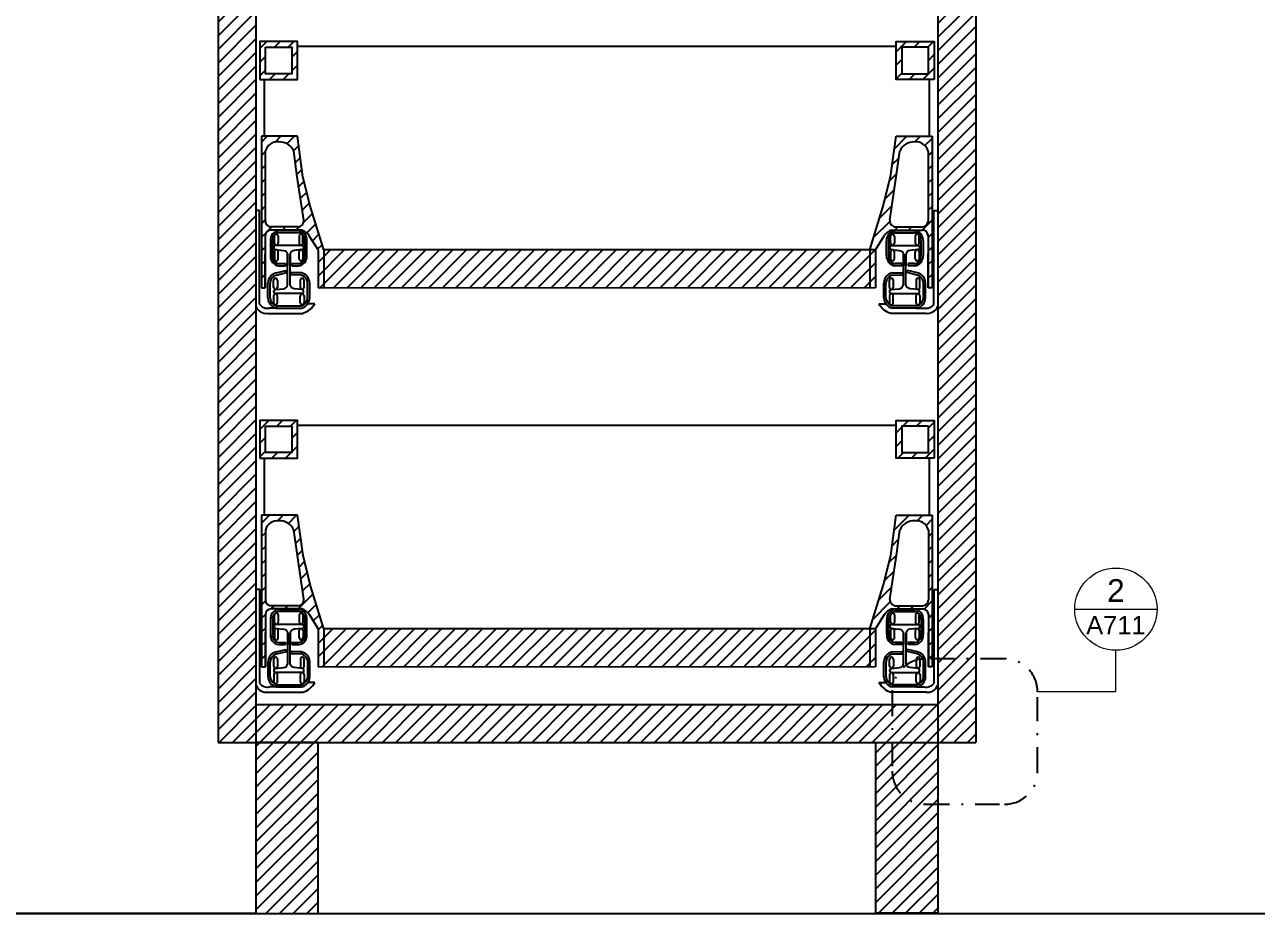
# Model space of a CAD drawing. Header units: millimetres. Extents: x 2635 to 3387, y 827 to 1078.
# Drawn here: x 2807.6 to 2872.7, y 913 to 959.9 of the extents above; entities that cross this region are included whole.
import ezdxf
from ezdxf.enums import TextEntityAlignment as Align

# ---------------------------------------------------------------- set-up
doc = ezdxf.new("R2010")
doc.units = ezdxf.units.MM
doc.linetypes.add('TRATTOPUNTO', pattern=[25.4, 12.7, -6.35, 0, -6.35])
doc.layers.add('A-ANNO-SYMB', color=3, linetype='Continuous', lineweight=15)
for name, color, linetype in [('FINESTRE', 4, 'Continuous'), ('G-ANNO-LOGO', 3, 'Continuous'), ('linee sezionate', 4, 'Continuous'), ('prospetti', 2, 'Continuous'), ('simboli tratteggiati', 1, 'Continuous'), ('viti', 5, 'Continuous')]:
    doc.layers.add(name, color=color, linetype=linetype)
doc.styles.add('ARIAL', font='arial.ttf')
doc.styles.get("Standard").update_dxf_attribs({"font": 'arial.ttf'})

# ---------------------------------------------------------------- blocks, each defined once
blk = doc.blocks.new('DETAGLI')
at = {"layer": 'A-ANNO-SYMB', "linetype": 'Continuous'}
blk.add_line((486.66, 356.17), (504.76, 356.17), dxfattribs=at)
blk.add_circle((495.71, 356.17), 9.05, dxfattribs=at)
for tag, p in [('TAVOLA', (495.71, 362.76)), ('SEZIONE', (495.71, 354.67))]:
    blk.add_attdef(tag, text='', height=5, dxfattribs=at).set_placement(p, align=Align.TOP_CENTER)

msp = doc.modelspace()

# ---------------------------------------------------------------- hatches: boundary and pattern name
at = {"layer": 'G-ANNO-LOGO'}
h = msp.add_hatch(dxfattribs=at)
h.set_pattern_fill('ANSI31', color=256, scale=0.16)
h.paths.add_polyline_path([(2819.844, 1001.989), (2817.846, 1001.989), (2817.846, 921.989), (2819.844, 921.989)])
h = msp.add_hatch(dxfattribs=at)
h.set_pattern_fill('ANSI31', color=256, scale=0.16)
h.paths.add_polyline_path([(2855.846, 918.726), (2855.182, 918.726, -0.414214), (2853.439, 920.469), (2853.439, 921.989), (2852.563, 921.989), (2852.563, 912.972), (2855.846, 912.972)])
h.paths.add_polyline_path([(2823.129, 921.989), (2819.846, 921.989), (2819.846, 912.968), (2823.129, 912.968)])
h.paths.add_polyline_path([(2855.846, 921.989), (2853.439, 921.989), (2853.439, 920.469, 0.414214), (2855.182, 918.726), (2855.846, 918.726)])
h.paths.add_polyline_path([(2855.846, 923.99), (2853.439, 923.99), (2853.439, 921.989), (2855.846, 921.989)])
h.paths.add_polyline_path([(2857.846, 926.398), (2855.846, 926.398), (2855.846, 921.989), (2857.846, 921.989)])
h.paths.add_polyline_path([(2853.439, 923.99), (2819.846, 923.989), (2819.846, 921.989), (2823.129, 921.989), (2853.439, 921.989)])
h.paths.add_polyline_path([(2852.259, 927.989), (2823.432, 927.989), (2823.432, 925.989), (2852.259, 925.999)])
h.paths.add_polyline_path([(2852.252, 947.989), (2823.425, 947.989), (2823.425, 945.989), (2852.252, 945.999)])
h.paths.add_polyline_path([(2848.94, 967.989), (2823.43, 967.989), (2823.43, 965.989), (2848.94, 965.998)])
h.paths.add_polyline_path([(2852.259, 987.989), (2823.432, 987.989), (2823.432, 985.989), (2852.259, 985.999)])
h.paths.add_polyline_path([(2822.045, 998.989), (2820.045, 998.989), (2820.045, 996.989), (2822.045, 996.989)])
h.paths.add_polyline_path([(2821.745, 998.689), (2821.745, 997.289), (2820.345, 997.289), (2820.345, 998.689)], flags=16)
h.paths.add_polyline_path([(2855.645, 998.989), (2853.645, 998.989), (2853.645, 996.989), (2855.645, 996.989), (2855.645, 997.203)])
h.paths.add_polyline_path([(2855.345, 998.689), (2855.345, 997.289), (2853.945, 997.289), (2853.945, 998.689)], flags=16)
h.paths.add_polyline_path([(2853.423, 989.04), (2855.043, 989.04, -0.372092), (2855.345, 988.754), (2855.345, 985.989), (2855.545, 985.989), (2855.545, 993.989), (2853.645, 993.989), (2853.355, 991.856), (2852.954, 990.25), (2852.259, 987.989), (2852.559, 987.989), (2853.019, 988.733, -0.187371)])
h.paths.add_polyline_path([(2853.313, 989.557), (2853.655, 991.856), (2853.837, 993.198, -0.314602), (2854.624, 993.689, -0.378404), (2855.345, 993.198), (2855.345, 989.493, -0.372092), (2855.043, 989.207), (2853.616, 989.207, -0.430278)], flags=16)
h.paths.add_polyline_path([(2852.559, 987.989), (2852.259, 987.989), (2852.259, 985.999), (2852.559, 986)], flags=17)
h.paths.add_polyline_path([(2822.737, 990.25), (2822.336, 991.856), (2822.046, 993.989), (2820.146, 993.989), (2820.146, 985.989), (2820.346, 985.989), (2820.346, 988.754, -0.372092), (2820.649, 989.04), (2822.268, 989.04, -0.18636), (2822.671, 988.736), (2823.132, 987.989), (2823.132, 985.989), (2823.432, 985.989), (2823.432, 987.989)])
h.paths.add_polyline_path([(2822.076, 989.207), (2820.649, 989.207, -0.372092), (2820.346, 989.493), (2820.346, 993.198, -0.378404), (2821.067, 993.689, -0.314602), (2821.854, 993.198), (2822.036, 991.856), (2822.378, 989.557, -0.430278)], flags=16)
h.paths.add_polyline_path([(2855.645, 978.989), (2853.645, 978.989), (2853.645, 976.989), (2855.645, 976.989)])
h.paths.add_polyline_path([(2855.345, 978.689), (2855.345, 977.289), (2853.945, 977.289), (2853.945, 978.689)], flags=16)
h.paths.add_polyline_path([(2822.045, 978.989), (2820.045, 978.989), (2820.045, 976.989), (2822.045, 976.989)])
h.paths.add_polyline_path([(2820.345, 978.689), (2821.745, 978.689), (2821.745, 977.289), (2820.345, 977.289)], flags=16)
h.paths.add_polyline_path([(2822.736, 970.25), (2822.334, 971.856), (2822.045, 973.989), (2820.145, 973.989), (2820.145, 965.989), (2820.345, 965.989), (2820.345, 968.754, -0.372092), (2820.647, 969.04), (2822.266, 969.04, -0.18636), (2822.669, 968.736), (2823.13, 967.989), (2823.13, 965.989), (2823.43, 965.989), (2823.43, 967.989)])
h.paths.add_polyline_path([(2822.074, 969.207), (2820.647, 969.207, -0.372092), (2820.345, 969.493), (2820.345, 973.198, -0.378404), (2821.065, 973.689, -0.314602), (2821.852, 973.198), (2822.034, 971.856), (2822.376, 969.557, -0.430278)], flags=16)
h.paths.add_polyline_path([(2852.257, 967.989), (2848.94, 967.989), (2848.94, 965.998), (2852.257, 965.999)])
h.paths.add_polyline_path([(2852.557, 967.989), (2852.257, 967.989), (2852.257, 965.999), (2852.557, 966)])
h.paths.add_polyline_path([(2855.538, 953.989), (2853.638, 953.989), (2853.348, 951.856), (2852.947, 950.25), (2852.252, 947.989), (2852.552, 947.989), (2853.012, 948.733, -0.187371), (2853.416, 949.04), (2855.007, 949.04, -0.398329), (2855.338, 948.754), (2855.338, 945.989), (2855.538, 945.989)])
h.paths.add_polyline_path([(2853.306, 949.557), (2853.648, 951.856), (2853.83, 953.198, -0.314602), (2854.617, 953.689, -0.378404), (2855.338, 953.198), (2855.338, 949.493, -0.372092), (2855.036, 949.207), (2853.609, 949.207, -0.430278)], flags=16)
h.paths.add_polyline_path([(2852.552, 947.989), (2852.252, 947.989), (2852.252, 947.989), (2852.252, 945.999), (2852.552, 946)])
h.paths.add_polyline_path([(2822.731, 950.25), (2822.329, 951.856), (2822.04, 953.989), (2820.14, 953.989), (2820.14, 945.989), (2820.34, 945.989), (2820.34, 948.754, -0.372092), (2820.642, 949.04), (2822.261, 949.04, -0.18636), (2822.664, 948.736), (2823.125, 947.989), (2823.125, 945.989), (2823.425, 945.989), (2823.425, 947.989)])
h.paths.add_polyline_path([(2822.371, 949.557, -0.430278), (2822.069, 949.207), (2820.642, 949.207, -0.372092), (2820.34, 949.493), (2820.34, 953.198, -0.378404), (2821.06, 953.689, -0.314602), (2821.847, 953.198), (2822.029, 951.856)], flags=16)
h.paths.add_polyline_path([(2822.046, 958.989), (2820.046, 958.989), (2820.046, 956.989), (2822.046, 956.989)])
h.paths.add_polyline_path([(2820.346, 958.689), (2821.746, 958.689), (2821.746, 957.289), (2820.346, 957.289)], flags=16)
h.paths.add_polyline_path([(2855.646, 958.989), (2853.646, 958.989), (2853.646, 956.989), (2855.646, 956.989)])
h.paths.add_polyline_path([(2855.346, 957.289), (2853.946, 957.289), (2853.946, 958.689), (2855.346, 958.689)], flags=16)
h.paths.add_polyline_path([(2855.646, 938.989), (2853.646, 938.989), (2853.646, 936.989), (2855.646, 936.989)])
h.paths.add_polyline_path([(2853.946, 938.689), (2855.346, 938.689), (2855.346, 937.289), (2853.946, 937.289)], flags=16)
h.paths.add_polyline_path([(2822.046, 938.989), (2820.046, 938.989), (2820.046, 936.989), (2822.046, 936.989)])
h.paths.add_polyline_path([(2820.346, 938.689), (2821.746, 938.689), (2821.746, 937.289), (2820.346, 937.289)], flags=16)
h.paths.add_polyline_path([(2822.737, 930.25), (2822.336, 931.856), (2822.046, 933.989), (2820.146, 933.989), (2820.146, 925.989), (2820.346, 925.989), (2820.346, 928.754, -0.372092), (2820.649, 929.04), (2822.268, 929.04, -0.18636), (2822.671, 928.736), (2823.132, 927.989), (2823.132, 925.989), (2823.432, 925.989), (2823.432, 927.989)])
h.paths.add_polyline_path([(2822.076, 929.207), (2820.649, 929.207, -0.372092), (2820.346, 929.493), (2820.346, 933.198, -0.378404), (2821.067, 933.689, -0.314602), (2821.854, 933.198), (2822.036, 931.856), (2822.378, 929.557, -0.430278)], flags=16)
h.paths.add_polyline_path([(2852.559, 927.989), (2852.259, 927.989), (2852.259, 925.999), (2852.559, 926)])
h.paths.add_polyline_path([(2855.545, 933.989), (2853.645, 933.989), (2853.355, 931.856), (2852.954, 930.25), (2852.259, 927.989), (2852.559, 927.989), (2853.019, 928.733, -0.187371), (2853.423, 929.04), (2855.014, 929.04, -0.398329), (2855.345, 928.754), (2855.345, 926.398), (2855.545, 926.398)])
h.paths.add_polyline_path([(2853.313, 929.557), (2853.655, 931.856), (2853.837, 933.198, -0.314602), (2854.624, 933.689, -0.378404), (2855.345, 933.198), (2855.345, 929.493, -0.372092), (2855.043, 929.207), (2853.616, 929.207, -0.430278)], flags=16)
h.paths.add_polyline_path([(2857.846, 961.756), (2855.845, 961.756), (2855.846, 926.398), (2857.846, 926.398)])
h.paths.add_polyline_path([(2857.846, 974.956), (2855.845, 974.956), (2855.845, 961.756), (2857.846, 961.756)])
h.paths.add_polyline_path([(2857.846, 1001.989), (2855.846, 1001.989), (2855.846, 1001.313), (2855.844, 997.455), (2855.844, 990.062), (2855.845, 990.062), (2855.845, 985.008), (2855.845, 974.956), (2857.846, 974.956)])

# ---------------------------------------------------------------- linework, layer by layer
for p, q in [((2855.838, 950.062), (2855.838, 945.008)), ((2855.838, 950.062), (2855.838, 945.008)), ((2855.845, 930.062), (2855.845, 925.008)), ((2855.845, 930.062), (2855.845, 925.008))]:
    msp.add_line(p, q)
at = {"layer": 'A-ANNO-SYMB'}
for p, q in [((2865.226, 926.854), (2865.226, 924.654)), ((2865.226, 924.654), (2861.111, 924.654))]:
    msp.add_line(p, q, dxfattribs=at)
at = {"layer": 'FINESTRE'}
for p, q in [((2820.82, 948.342), (2820.82, 948.714)), ((2821.022, 948.714), (2821.022, 948.342)), ((2822.103, 949.009), (2821.048, 949.009)), ((2822.089, 948.897), (2821.062, 948.897)), ((2822.129, 948.714), (2822.129, 948.342)), ((2822.331, 948.342), (2822.331, 948.714)), ((2853.346, 948.342), (2853.346, 948.714)), ((2853.549, 948.714), (2853.549, 948.342)), ((2853.575, 949.009), (2854.63, 949.009)), ((2853.588, 948.897), (2854.616, 948.897)), ((2854.655, 948.714), (2854.655, 948.342)), ((2854.858, 948.342), (2854.858, 948.714)), ((2820.615, 948.477), (2820.615, 947.688)), ((2820.727, 948.475), (2820.727, 947.689)), ((2822.423, 947.689), (2822.423, 948.475)), ((2822.535, 947.688), (2822.535, 948.477)), ((2853.142, 947.688), (2853.142, 948.477)), ((2853.254, 947.689), (2853.254, 948.475)), ((2854.95, 948.475), (2854.95, 947.689)), ((2855.062, 948.477), (2855.062, 947.688)), ((2820.82, 947.894), (2820.82, 947.522)), ((2821.022, 947.522), (2821.022, 947.894)), ((2822.129, 947.522), (2822.129, 947.894)), ((2822.331, 947.894), (2822.331, 947.522)), ((2853.346, 947.894), (2853.346, 947.522)), ((2853.549, 947.522), (2853.549, 947.894)), ((2854.655, 947.522), (2854.655, 947.894)), ((2854.858, 947.894), (2854.858, 947.522)), ((2820.916, 946.775), (2821.441, 946.899)), ((2820.929, 946.664), (2821.466, 946.79)), ((2821.048, 947.155), (2821.406, 947.155)), ((2821.062, 947.267), (2821.406, 947.267)), ((2821.406, 947.267), (2821.406, 947.155)), ((2821.466, 946.79), (2821.441, 946.899)), ((2821.687, 946.676), (2821.69, 946.787)), ((2822.253, 946.775), (2821.69, 946.787)), ((2821.735, 947.267), (2822.089, 947.267)), ((2821.735, 947.267), (2821.735, 947.155)), ((2821.735, 947.155), (2822.103, 947.155)), ((2853.425, 946.775), (2853.987, 946.787)), ((2853.942, 947.155), (2853.575, 947.155)), ((2853.942, 947.267), (2853.588, 947.267)), ((2853.942, 947.267), (2853.942, 947.155)), ((2853.99, 946.676), (2853.987, 946.787)), ((2854.211, 946.79), (2854.237, 946.899)), ((2854.748, 946.664), (2854.211, 946.79)), ((2854.762, 946.775), (2854.237, 946.899)), ((2854.616, 947.267), (2854.271, 947.267)), ((2854.271, 947.267), (2854.271, 947.155)), ((2854.63, 947.155), (2854.271, 947.155)), ((2820.483, 945.454), (2820.483, 946.243)), ((2820.595, 945.455), (2820.595, 946.241)), ((2820.78, 946.016), (2820.78, 946.388)), ((2820.982, 946.388), (2820.982, 946.016)), ((2822.239, 946.664), (2821.687, 946.676)), ((2822.186, 946.388), (2822.186, 946.016)), ((2822.389, 946.016), (2822.389, 946.388)), ((2822.573, 945.455), (2822.573, 946.241)), ((2822.685, 945.454), (2822.685, 946.243)), ((2852.992, 945.454), (2852.992, 946.243)), ((2853.104, 945.455), (2853.104, 946.241)), ((2853.289, 946.016), (2853.289, 946.388)), ((2853.438, 946.664), (2853.99, 946.676)), ((2853.491, 946.388), (2853.491, 946.016)), ((2854.695, 946.388), (2854.695, 946.016)), ((2854.898, 946.016), (2854.898, 946.388)), ((2855.082, 945.455), (2855.082, 946.241)), ((2855.194, 945.454), (2855.194, 946.243)), ((2820.78, 945.567), (2820.78, 945.195)), ((2820.982, 945.195), (2820.982, 945.567)), ((2822.186, 945.195), (2822.186, 945.567)), ((2822.389, 945.567), (2822.389, 945.195)), ((2853.289, 945.567), (2853.289, 945.195)), ((2853.491, 945.195), (2853.491, 945.567)), ((2854.695, 945.195), (2854.695, 945.567)), ((2854.898, 945.567), (2854.898, 945.195)), ((2820.916, 944.922), (2822.253, 944.922)), ((2820.929, 945.033), (2822.239, 945.033)), ((2854.762, 944.922), (2853.425, 944.922)), ((2854.748, 945.033), (2853.438, 945.033)), ((2820.827, 928.342), (2820.827, 928.714)), ((2821.029, 928.714), (2821.029, 928.342)), ((2822.11, 929.009), (2821.055, 929.009)), ((2822.096, 928.897), (2821.068, 928.897)), ((2822.135, 928.714), (2822.135, 928.342)), ((2822.338, 928.342), (2822.338, 928.714)), ((2853.353, 928.342), (2853.353, 928.714)), ((2853.556, 928.714), (2853.556, 928.342)), ((2853.582, 929.009), (2854.636, 929.009)), ((2853.595, 928.897), (2854.623, 928.897)), ((2854.662, 928.714), (2854.662, 928.342)), ((2854.865, 928.342), (2854.865, 928.714)), ((2820.622, 928.477), (2820.622, 927.688)), ((2820.734, 928.475), (2820.734, 927.689)), ((2820.827, 927.894), (2820.827, 927.522)), ((2821.029, 927.522), (2821.029, 927.894)), ((2822.135, 927.522), (2822.135, 927.894)), ((2822.338, 927.894), (2822.338, 927.522)), ((2822.43, 927.689), (2822.43, 928.475)), ((2822.542, 927.688), (2822.542, 928.477)), ((2853.149, 927.688), (2853.149, 928.477)), ((2853.261, 927.689), (2853.261, 928.475)), ((2853.353, 927.894), (2853.353, 927.522)), ((2853.556, 927.522), (2853.556, 927.894)), ((2854.662, 927.522), (2854.662, 927.894)), ((2854.865, 927.894), (2854.865, 927.522)), ((2854.957, 928.475), (2854.957, 927.689)), ((2855.069, 928.477), (2855.069, 927.688)), ((2821.068, 927.267), (2821.413, 927.267)), ((2821.413, 927.267), (2821.413, 927.155)), ((2821.742, 927.267), (2822.096, 927.267)), ((2821.742, 927.267), (2821.742, 927.155)), ((2853.949, 927.267), (2853.595, 927.267)), ((2853.949, 927.267), (2853.949, 927.155)), ((2854.623, 927.267), (2854.278, 927.267)), ((2854.278, 927.267), (2854.278, 927.155)), ((2820.923, 926.775), (2821.448, 926.899)), ((2820.936, 926.664), (2821.473, 926.79)), ((2821.055, 927.155), (2821.413, 927.155)), ((2821.473, 926.79), (2821.448, 926.899)), ((2821.694, 926.676), (2821.697, 926.787)), ((2822.246, 926.664), (2821.694, 926.676)), ((2822.26, 926.775), (2821.697, 926.787)), ((2821.742, 927.155), (2822.11, 927.155)), ((2853.432, 926.775), (2853.994, 926.787)), ((2853.445, 926.664), (2853.997, 926.676)), ((2853.949, 927.155), (2853.582, 927.155)), ((2853.997, 926.676), (2853.994, 926.787)), ((2854.218, 926.79), (2854.244, 926.899)), ((2854.755, 926.664), (2854.218, 926.79)), ((2854.769, 926.775), (2854.244, 926.899)), ((2854.636, 927.155), (2854.278, 927.155)), ((2820.49, 925.454), (2820.49, 926.243)), ((2820.602, 925.455), (2820.602, 926.241)), ((2820.786, 926.016), (2820.786, 926.388)), ((2820.989, 926.388), (2820.989, 926.016)), ((2822.193, 926.388), (2822.193, 926.016)), ((2822.396, 926.016), (2822.396, 926.388)), ((2822.58, 925.455), (2822.58, 926.241)), ((2822.692, 925.454), (2822.692, 926.243)), ((2852.999, 925.454), (2852.999, 926.243)), ((2853.111, 925.455), (2853.111, 926.241)), ((2853.296, 926.016), (2853.296, 926.388)), ((2853.498, 926.388), (2853.498, 926.016)), ((2854.702, 926.388), (2854.702, 926.016)), ((2854.905, 926.016), (2854.905, 926.388)), ((2855.089, 925.455), (2855.089, 926.241)), ((2855.201, 925.454), (2855.201, 926.243)), ((2820.786, 925.567), (2820.786, 925.195)), ((2820.989, 925.195), (2820.989, 925.567)), ((2822.193, 925.195), (2822.193, 925.567)), ((2822.396, 925.567), (2822.396, 925.195)), ((2853.296, 925.567), (2853.296, 925.195)), ((2853.498, 925.195), (2853.498, 925.567)), ((2854.702, 925.195), (2854.702, 925.567)), ((2854.905, 925.567), (2854.905, 925.195)), ((2820.923, 924.922), (2822.26, 924.922)), ((2820.936, 925.033), (2822.246, 925.033)), ((2854.769, 924.922), (2853.432, 924.922)), ((2854.755, 925.033), (2853.445, 925.033)), ((2635.319, 912.968), (3058.425, 912.968)), ((2819.846, 912.968), (2715.985, 912.968))]:
    msp.add_line(p, q, dxfattribs=at)
for points in [[(2822.29, 948.224), (2820.878, 948.224, 0.339063), (2820.8, 948.152), (2820.8, 948.084, 0.339063), (2820.878, 948.012), (2821.308, 947.967, -0.363464), (2821.517, 947.76), (2821.517, 947.168)], [(2822.29, 948.224, -0.339063), (2822.368, 948.152), (2822.368, 948.084, -0.339063), (2822.29, 948.012), (2821.861, 947.967, 0.363464), (2821.651, 947.76), (2821.651, 947.168)], [(2853.387, 948.224, 0.339063), (2853.31, 948.152), (2853.31, 948.084, 0.339063), (2853.387, 948.012), (2853.817, 947.967, -0.363464), (2854.026, 947.76), (2854.026, 947.168)], [(2853.387, 948.224), (2854.799, 948.224, -0.339063), (2854.877, 948.152), (2854.877, 948.084, -0.339063), (2854.799, 948.012), (2854.37, 947.967, 0.363464), (2854.16, 947.76), (2854.16, 947.168)], [(2822.29, 945.685), (2820.878, 945.685, -0.339063), (2820.8, 945.758), (2820.8, 945.825, -0.339063), (2820.878, 945.897), (2821.308, 945.942, 0.363464), (2821.517, 946.149), (2821.517, 947.76)], [(2822.29, 945.685, 0.339063), (2822.368, 945.758), (2822.368, 945.825, 0.339063), (2822.29, 945.897), (2821.861, 945.942, -0.363464), (2821.651, 946.149), (2821.651, 947.76)], [(2853.387, 945.685, -0.339063), (2853.31, 945.758), (2853.31, 945.825, -0.339063), (2853.387, 945.897), (2853.817, 945.942, 0.363464), (2854.026, 946.149), (2854.026, 947.76)], [(2853.387, 945.685), (2854.799, 945.685, 0.339063), (2854.877, 945.758), (2854.877, 945.825, 0.339063), (2854.799, 945.897), (2854.37, 945.942, -0.363464), (2854.16, 946.149), (2854.16, 947.76)], [(2822.297, 928.224), (2820.885, 928.224, 0.339063), (2820.807, 928.152), (2820.807, 928.084, 0.339063), (2820.885, 928.012), (2821.315, 927.967, -0.363464), (2821.524, 927.76), (2821.524, 927.168)], [(2822.297, 928.224, -0.339063), (2822.375, 928.152), (2822.375, 928.084, -0.339063), (2822.297, 928.012), (2821.868, 927.967, 0.363464), (2821.658, 927.76), (2821.658, 927.168)], [(2853.394, 928.224, 0.339063), (2853.317, 928.152), (2853.317, 928.084, 0.339063), (2853.394, 928.012), (2853.824, 927.967, -0.363464), (2854.033, 927.76), (2854.033, 927.168)], [(2853.394, 928.224), (2854.806, 928.224, -0.339063), (2854.884, 928.152), (2854.884, 928.084, -0.339063), (2854.806, 928.012), (2854.377, 927.967, 0.363464), (2854.167, 927.76), (2854.167, 927.168)], [(2822.297, 925.685), (2820.885, 925.685, -0.339063), (2820.807, 925.758), (2820.807, 925.825, -0.339063), (2820.885, 925.897), (2821.315, 925.942, 0.363464), (2821.524, 926.149), (2821.524, 927.76)], [(2822.297, 925.685, 0.339063), (2822.375, 925.758), (2822.375, 925.825, 0.339063), (2822.297, 925.897), (2821.868, 925.942, -0.363464), (2821.658, 926.149), (2821.658, 927.76)], [(2853.394, 925.685, -0.339063), (2853.317, 925.758), (2853.317, 925.825, -0.339063), (2853.394, 925.897), (2853.824, 925.942, 0.363464), (2854.033, 926.149), (2854.033, 927.76)], [(2853.394, 925.685), (2854.806, 925.685, 0.339063), (2854.884, 925.758), (2854.884, 925.825, 0.339063), (2854.806, 925.897), (2854.377, 925.942, -0.363464), (2854.167, 926.149), (2854.167, 927.76)]]:
    msp.add_lwpolyline(points, format="xyb", dxfattribs=at)
for points in [[(2819.846, 921.989), (2819.846, 912.968), (2823.129, 912.968), (2823.129, 921.989)], [(2855.846, 921.989), (2855.846, 912.972), (2852.563, 912.972), (2852.563, 921.989)]]:
    msp.add_lwpolyline(points, close=True, dxfattribs=at)
for centre, radius, start, end in [((2820.978, 953.036), 0.658, 82.83012, 165.73754), ((2821.102, 952.88), 0.81, 23.11005, 92.96473), ((2854.576, 952.88), 0.81, 87.03527, 156.88995), ((2854.7, 953.036), 0.658, 14.26246, 97.16988), ((2820.656, 949.525), 0.318, 185.74267, 267.38199), ((2822.054, 949.525), 0.318, 272.61801, 5.74267), ((2853.623, 949.525), 0.318, 174.25733, 267.38199), ((2855.021, 949.525), 0.318, 272.61801, 354.25733), ((2820.656, 948.723), 0.318, 92.61801, 174.25733), ((2821.103, 948.522), 0.49, 96.52145, 185.32047), ((2821.088, 948.533), 0.365, 94.11944, 189.12148), ((2820.921, 948.714), 0.101, 0, 180), ((2822.063, 948.533), 0.365, 350.87852, 85.88056), ((2822.063, 948.533), 0.365, 350.87852, 85.88056), ((2822.047, 948.522), 0.49, 354.67953, 83.47855), ((2822.047, 948.522), 0.49, 354.67953, 83.47855), ((2822.23, 948.714), 0.101, 0, 180), ((2822.068, 948.366), 0.701, 31.80576, 74.03199), ((2853.609, 948.366), 0.701, 105.96801, 148.19424), ((2853.63, 948.522), 0.49, 96.52145, 185.32047), ((2853.63, 948.522), 0.49, 96.52145, 185.32047), ((2853.615, 948.533), 0.365, 94.11944, 189.12148), ((2853.615, 948.533), 0.365, 94.11944, 189.12148), ((2853.448, 948.714), 0.101, 0, 180), ((2854.59, 948.533), 0.365, 350.87852, 85.88056), ((2854.574, 948.522), 0.49, 354.67953, 83.47855), ((2854.757, 948.714), 0.101, 0, 180), ((2855.021, 948.723), 0.318, 5.74267, 87.38199), ((2820.921, 948.342), 0.101, 180, 0), ((2820.921, 947.894), 0.101, 0, 180), ((2822.23, 948.342), 0.101, 180, 0), ((2822.23, 947.894), 0.101, 0, 180), ((2853.448, 948.342), 0.101, 180, 0), ((2853.448, 947.894), 0.101, 0, 180), ((2854.757, 948.342), 0.101, 180, 0), ((2854.757, 947.894), 0.101, 0, 180), ((2821.103, 947.642), 0.49, 174.67953, 263.47855), ((2821.088, 947.631), 0.365, 170.87852, 265.88056), ((2820.921, 947.522), 0.101, 180, 0), ((2822.063, 947.631), 0.365, 274.11944, 9.12148), ((2822.047, 947.642), 0.49, 276.52145, 5.32047), ((2822.23, 947.522), 0.101, 180, 0), ((2853.63, 947.642), 0.49, 174.67953, 263.47855), ((2853.615, 947.631), 0.365, 170.87852, 265.88056), ((2853.448, 947.522), 0.101, 180, 0), ((2854.59, 947.631), 0.365, 274.11944, 9.12148), ((2854.574, 947.642), 0.49, 276.52145, 5.32047), ((2854.757, 947.522), 0.101, 180, 0), ((2821.044, 946.229), 0.561, 103.25845, 178.58347), ((2822.124, 946.229), 0.561, 1.41653, 76.74155), ((2853.553, 946.229), 0.561, 103.25845, 178.58347), ((2854.633, 946.229), 0.561, 1.41653, 76.74155), ((2821.044, 946.229), 0.449, 104.82383, 178.41709), ((2820.881, 946.388), 0.101, 0, 180), ((2822.288, 946.388), 0.101, 0, 180), ((2822.124, 946.229), 0.449, 1.58291, 75.17617), ((2853.553, 946.229), 0.449, 104.82383, 178.41709), ((2853.39, 946.388), 0.101, 0, 180), ((2854.797, 946.388), 0.101, 0, 180), ((2854.633, 946.229), 0.449, 1.58291, 75.17617), ((2821.044, 945.468), 0.561, 181.41653, 256.74155), ((2821.044, 945.468), 0.449, 181.58291, 255.17617), ((2820.881, 946.016), 0.101, 180, 0), ((2820.881, 945.567), 0.101, 0, 180), ((2822.288, 946.016), 0.101, 180, 0), ((2822.288, 945.567), 0.101, 0, 180), ((2822.124, 945.468), 0.449, 284.82383, 358.41709), ((2822.124, 945.468), 0.561, 283.25845, 358.58347), ((2853.553, 945.468), 0.561, 181.41653, 256.74155), ((2853.553, 945.468), 0.449, 181.58291, 255.17617), ((2853.39, 946.016), 0.101, 180, 0), ((2853.39, 945.567), 0.101, 0, 180), ((2854.797, 946.016), 0.101, 180, 0), ((2854.797, 945.567), 0.101, 0, 180), ((2854.633, 945.468), 0.449, 284.82383, 358.41709), ((2854.633, 945.468), 0.561, 283.25845, 358.58347), ((2820.881, 945.195), 0.101, 180, 0), ((2822.288, 945.195), 0.101, 180, 0), ((2853.39, 945.195), 0.101, 180, 0), ((2854.797, 945.195), 0.101, 180, 0), ((2820.985, 933.036), 0.658, 82.83012, 165.73754), ((2821.109, 932.88), 0.81, 23.11005, 92.96473), ((2854.582, 932.88), 0.81, 87.03527, 156.88995), ((2854.707, 933.036), 0.658, 14.26246, 97.16988), ((2820.663, 929.525), 0.318, 185.74267, 267.38199), ((2822.061, 929.525), 0.318, 272.61801, 5.74267), ((2853.63, 929.525), 0.318, 174.25733, 267.38199), ((2855.028, 929.525), 0.318, 272.61801, 354.25733), ((2820.663, 928.723), 0.318, 92.61801, 174.25733), ((2821.11, 928.522), 0.49, 96.52145, 185.32047), ((2821.095, 928.533), 0.365, 94.11944, 189.12148), ((2820.928, 928.714), 0.101, 0, 180), ((2822.07, 928.533), 0.365, 350.87852, 85.88056), ((2822.07, 928.533), 0.365, 350.87852, 85.88056), ((2822.054, 928.522), 0.49, 354.67953, 83.47855), ((2822.054, 928.522), 0.49, 354.67953, 83.47855), ((2822.237, 928.714), 0.101, 0, 180), ((2822.075, 928.366), 0.701, 31.80576, 74.03199), ((2853.616, 928.366), 0.701, 105.96801, 148.19424), ((2853.637, 928.522), 0.49, 96.52145, 185.32047), ((2853.637, 928.522), 0.49, 96.52145, 185.32047), ((2853.622, 928.533), 0.365, 94.11944, 189.12148), ((2853.622, 928.533), 0.365, 94.11944, 189.12148), ((2853.455, 928.714), 0.101, 0, 180), ((2854.596, 928.533), 0.365, 350.87852, 85.88056), ((2854.581, 928.522), 0.49, 354.67953, 83.47855), ((2854.763, 928.714), 0.101, 0, 180), ((2855.028, 928.723), 0.318, 5.74267, 87.38199), ((2820.928, 928.342), 0.101, 180, 0), ((2820.928, 927.894), 0.101, 0, 180), ((2822.237, 928.342), 0.101, 180, 0), ((2822.237, 927.894), 0.101, 0, 180), ((2853.455, 928.342), 0.101, 180, 0), ((2853.455, 927.894), 0.101, 0, 180), ((2854.763, 928.342), 0.101, 180, 0), ((2854.763, 927.894), 0.101, 0, 180), ((2821.11, 927.642), 0.49, 174.67953, 263.47855), ((2821.095, 927.631), 0.365, 170.87852, 265.88056), ((2820.928, 927.522), 0.101, 180, 0), ((2822.07, 927.631), 0.365, 274.11944, 9.12148), ((2822.054, 927.642), 0.49, 276.52145, 5.32047), ((2822.237, 927.522), 0.101, 180, 0), ((2853.637, 927.642), 0.49, 174.67953, 263.47855), ((2853.622, 927.631), 0.365, 170.87852, 265.88056), ((2853.455, 927.522), 0.101, 180, 0), ((2854.596, 927.631), 0.365, 274.11944, 9.12148), ((2854.581, 927.642), 0.49, 276.52145, 5.32047), ((2854.763, 927.522), 0.101, 180, 0), ((2821.051, 926.229), 0.561, 103.25845, 178.58347), ((2821.051, 926.229), 0.449, 104.82383, 178.41709), ((2822.131, 926.229), 0.449, 1.58291, 75.17617), ((2822.131, 926.229), 0.561, 1.41653, 76.74155), ((2853.56, 926.229), 0.561, 103.25845, 178.58347), ((2853.56, 926.229), 0.449, 104.82383, 178.41709), ((2854.64, 926.229), 0.449, 1.58291, 75.17617), ((2854.64, 926.229), 0.561, 1.41653, 76.74155), ((2820.888, 926.388), 0.101, 0, 180), ((2820.888, 926.016), 0.101, 180, 0), ((2822.294, 926.388), 0.101, 0, 180), ((2822.294, 926.016), 0.101, 180, 0), ((2853.397, 926.388), 0.101, 0, 180), ((2853.397, 926.016), 0.101, 180, 0), ((2854.804, 926.388), 0.101, 0, 180), ((2854.804, 926.016), 0.101, 180, 0), ((2821.051, 925.468), 0.561, 181.41653, 256.74155), ((2821.051, 925.468), 0.449, 181.58291, 255.17617), ((2820.888, 925.567), 0.101, 0, 180), ((2822.294, 925.567), 0.101, 0, 180), ((2822.131, 925.468), 0.449, 284.82383, 358.41709), ((2822.131, 925.468), 0.561, 283.25845, 358.58347), ((2853.56, 925.468), 0.561, 181.41653, 256.74155), ((2853.56, 925.468), 0.449, 181.58291, 255.17617), ((2853.397, 925.567), 0.101, 0, 180), ((2854.804, 925.567), 0.101, 0, 180), ((2854.64, 925.468), 0.449, 284.82383, 358.41709), ((2854.64, 925.468), 0.561, 283.25845, 358.58347), ((2820.888, 925.195), 0.101, 180, 0), ((2822.294, 925.195), 0.101, 180, 0), ((2853.397, 925.195), 0.101, 180, 0), ((2854.804, 925.195), 0.101, 180, 0)]:
    msp.add_arc(centre, radius, start, end, dxfattribs=at)
at = {"layer": 'linee sezionate'}
for p, q in [((2817.846, 1001.989), (2817.846, 921.989)), ((2819.844, 1001.989), (2819.844, 921.989)), ((2857.846, 1001.989), (2857.846, 921.989)), ((2855.844, 997.455), (2855.846, 921.989)), ((2820.14, 953.989), (2820.14, 945.989)), ((2822.04, 953.989), (2820.14, 953.989)), ((2820.14, 953.989), (2820.14, 945.989)), ((2822.04, 953.989), (2820.14, 953.989)), ((2822.329, 951.856), (2822.04, 953.989)), ((2822.329, 951.856), (2822.04, 953.989)), ((2853.348, 951.856), (2853.638, 953.989)), ((2853.348, 951.856), (2853.638, 953.989)), ((2853.638, 953.989), (2855.538, 953.989)), ((2853.638, 953.989), (2855.538, 953.989)), ((2855.538, 953.989), (2855.538, 945.989)), ((2855.538, 953.989), (2855.538, 945.989)), ((2820.34, 953.198), (2820.34, 949.493)), ((2822.029, 951.856), (2821.847, 953.198)), ((2853.648, 951.856), (2853.83, 953.198)), ((2855.338, 953.198), (2855.338, 949.493)), ((2822.371, 949.557), (2822.029, 951.856)), ((2822.731, 950.25), (2822.329, 951.856)), ((2822.731, 950.25), (2822.329, 951.856)), ((2852.947, 950.25), (2853.348, 951.856)), ((2852.947, 950.25), (2853.348, 951.856)), ((2853.306, 949.557), (2853.648, 951.856)), ((2823.425, 947.989), (2822.731, 950.25)), ((2823.425, 947.989), (2822.731, 950.25)), ((2852.252, 947.989), (2852.947, 950.25)), ((2852.252, 947.989), (2852.947, 950.25)), ((2820.34, 948.754), (2820.34, 945.989)), ((2822.069, 949.207), (2820.642, 949.207)), ((2822.261, 949.04), (2820.642, 949.04)), ((2823.125, 947.989), (2822.664, 948.736)), ((2852.552, 947.989), (2853.013, 948.736)), ((2853.416, 949.04), (2855.036, 949.04)), ((2853.609, 949.207), (2855.036, 949.207)), ((2855.338, 948.754), (2855.338, 945.989)), ((2823.125, 947.989), (2823.125, 945.989)), ((2823.125, 947.989), (2823.125, 946)), ((2823.425, 947.989), (2823.425, 945.989)), ((2823.425, 947.989), (2823.425, 945.999)), ((2852.559, 947.989), (2823.431, 947.989)), ((2852.252, 947.989), (2852.252, 945.989)), ((2852.252, 947.989), (2852.252, 945.999)), ((2852.552, 947.989), (2852.552, 945.989)), ((2852.552, 947.989), (2852.552, 946)), ((2820.34, 945.989), (2820.34, 947.789)), ((2855.338, 945.989), (2855.338, 947.789)), ((2820.14, 945.989), (2820.34, 945.989)), ((2820.14, 945.989), (2820.34, 945.989)), ((2823.131, 945.989), (2852.56, 946)), ((2855.538, 945.989), (2855.338, 945.989)), ((2855.538, 945.989), (2855.338, 945.989)), ((2820.146, 933.989), (2820.146, 925.989)), ((2822.046, 933.989), (2820.146, 933.989)), ((2820.146, 933.989), (2820.146, 925.989)), ((2822.046, 933.989), (2820.146, 933.989)), ((2822.336, 931.856), (2822.046, 933.989)), ((2822.336, 931.856), (2822.046, 933.989)), ((2853.355, 931.856), (2853.645, 933.989)), ((2853.355, 931.856), (2853.645, 933.989)), ((2853.645, 933.989), (2855.545, 933.989)), ((2853.645, 933.989), (2855.545, 933.989)), ((2855.545, 933.989), (2855.545, 925.989)), ((2855.545, 933.989), (2855.545, 925.989)), ((2820.346, 933.198), (2820.346, 929.493)), ((2822.036, 931.856), (2821.854, 933.198)), ((2853.655, 931.856), (2853.837, 933.198)), ((2855.345, 933.198), (2855.345, 929.493)), ((2822.378, 929.557), (2822.036, 931.856)), ((2822.737, 930.25), (2822.336, 931.856)), ((2822.737, 930.25), (2822.336, 931.856)), ((2852.954, 930.25), (2853.355, 931.856)), ((2852.954, 930.25), (2853.355, 931.856)), ((2853.313, 929.557), (2853.655, 931.856)), ((2823.432, 927.989), (2822.737, 930.25)), ((2823.432, 927.989), (2822.737, 930.25)), ((2852.259, 927.989), (2852.954, 930.25)), ((2852.259, 927.989), (2852.954, 930.25)), ((2822.076, 929.207), (2820.649, 929.207)), ((2853.616, 929.207), (2855.043, 929.207)), ((2820.346, 928.754), (2820.346, 925.989)), ((2822.268, 929.04), (2820.649, 929.04)), ((2823.132, 927.989), (2822.671, 928.736)), ((2852.559, 927.989), (2853.02, 928.736)), ((2853.423, 929.04), (2855.043, 929.04)), ((2855.345, 928.754), (2855.345, 925.989)), ((2823.132, 927.989), (2823.132, 925.989)), ((2823.132, 927.989), (2823.132, 926)), ((2852.559, 927.989), (2823.432, 927.989)), ((2823.432, 927.989), (2823.432, 925.989)), ((2823.432, 927.989), (2823.432, 925.999)), ((2852.259, 927.989), (2852.259, 925.989)), ((2852.259, 927.989), (2852.259, 925.999)), ((2852.559, 927.989), (2852.559, 925.989)), ((2852.559, 927.989), (2852.559, 926)), ((2820.346, 925.989), (2820.346, 927.789)), ((2855.345, 925.989), (2855.345, 927.789)), ((2820.146, 925.989), (2820.346, 925.989)), ((2820.146, 925.989), (2820.346, 925.989)), ((2823.132, 925.989), (2852.561, 926)), ((2855.545, 925.989), (2855.345, 925.989)), ((2855.545, 925.989), (2855.345, 925.989)), ((2819.846, 923.989), (2855.846, 923.99)), ((2817.846, 921.989), (2857.846, 921.989))]:
    msp.add_line(p, q, dxfattribs=at)
for points in [[(2820.046, 956.989), (2822.046, 956.989), (2822.046, 958.989), (2820.046, 958.989)], [(2820.346, 958.689), (2821.746, 958.689), (2821.746, 957.289), (2820.346, 957.289)], [(2855.646, 956.989), (2853.646, 956.989), (2853.646, 958.989), (2855.646, 958.989)], [(2855.346, 958.689), (2853.946, 958.689), (2853.946, 957.289), (2855.346, 957.289)], [(2820.046, 936.989), (2822.046, 936.989), (2822.046, 938.989), (2820.046, 938.989)], [(2855.646, 936.989), (2853.646, 936.989), (2853.646, 938.989), (2855.646, 938.989)], [(2820.346, 938.689), (2821.746, 938.689), (2821.746, 937.289), (2820.346, 937.289)], [(2855.346, 938.689), (2853.946, 938.689), (2853.946, 937.289), (2855.346, 937.289)]]:
    msp.add_lwpolyline(points, close=True, dxfattribs=at)
at = {"layer": 'prospetti'}
for p, q in [((2822.046, 958.739), (2853.646, 958.739)), ((2820.296, 953.989), (2820.296, 956.989)), ((2855.397, 953.989), (2855.397, 956.989)), ((2822.046, 938.739), (2853.646, 938.739)), ((2820.296, 933.989), (2820.296, 936.989)), ((2855.397, 933.989), (2855.397, 936.989))]:
    msp.add_line(p, q, dxfattribs=at)
at = {"layer": 'simboli tratteggiati', "linetype": 'TRATTOPUNTO', "ltscale": 0.1}
msp.add_lwpolyline([(2855.182, 918.726), (2859.367, 918.726, 0.414214), (2861.111, 920.469), (2861.111, 924.654, 0.414214), (2859.367, 926.398), (2855.182, 926.398, 0.414214), (2853.439, 924.654), (2853.439, 920.469, 0.414214)], format="xyb", close=True, dxfattribs=at)
at = {"layer": 'viti'}
for p, q in [((2820.039, 950.062), (2819.846, 950.062)), ((2819.846, 950.062), (2819.846, 945.008)), ((2820.039, 945.125), (2820.039, 950.062)), ((2820.039, 945.125), (2820.039, 950.062)), ((2855.638, 945.125), (2855.638, 950.062)), ((2855.638, 950.062), (2855.838, 950.062)), ((2855.638, 945.125), (2855.638, 950.062)), ((2855.638, 950.062), (2855.838, 950.062)), ((2855.838, 950.062), (2855.838, 945.008)), ((2855.838, 950.062), (2855.838, 945.008)), ((2855.838, 950.062), (2855.838, 945.008)), ((2820.977, 944.922), (2820.559, 944.922)), ((2822.949, 945.149), (2822.586, 945.149)), ((2852.728, 945.149), (2853.092, 945.149)), ((2854.701, 944.922), (2855.118, 944.922)), ((2820.469, 944.642), (2822.317, 944.642)), ((2855.209, 944.642), (2853.361, 944.642)), ((2820.046, 930.062), (2819.846, 930.062)), ((2819.846, 930.062), (2819.847, 925.008)), ((2820.046, 925.125), (2820.046, 930.062)), ((2820.046, 925.125), (2820.046, 930.062)), ((2855.645, 925.125), (2855.645, 930.062)), ((2855.645, 930.062), (2855.845, 930.062)), ((2855.645, 925.125), (2855.645, 930.062)), ((2855.645, 930.062), (2855.845, 930.062)), ((2855.845, 930.062), (2855.845, 925.008)), ((2855.845, 930.062), (2855.845, 925.008)), ((2855.845, 930.062), (2855.845, 925.008)), ((2820.476, 924.642), (2822.324, 924.642)), ((2820.984, 924.922), (2820.566, 924.922)), ((2822.956, 925.149), (2822.593, 925.149)), ((2852.735, 925.149), (2853.099, 925.149)), ((2855.216, 924.642), (2853.367, 924.642)), ((2854.708, 924.922), (2855.125, 924.922))]:
    msp.add_line(p, q, dxfattribs=at)
for centre, radius, start, end in [((2820.394, 945.228), 0.59, 201.88864, 277.28472), ((2820.449, 945.408), 0.499, 214.61311, 282.73013), ((2821.99, 945.698), 1.105, 287.19012, 330.20356), ((2853.687, 945.698), 1.105, 209.79644, 252.80988), ((2855.228, 945.408), 0.499, 257.26987, 325.38689), ((2855.28, 945.244), 0.606, 263.22271, 337.05335), ((2820.404, 925.242), 0.604, 202.80515, 276.845), ((2820.456, 925.408), 0.499, 214.61311, 282.73013), ((2821.997, 925.698), 1.105, 287.19012, 330.20356), ((2853.694, 925.698), 1.105, 209.79644, 252.80988), ((2855.235, 925.408), 0.499, 257.26987, 325.38689), ((2855.287, 925.244), 0.606, 263.22271, 337.05335)]:
    msp.add_arc(centre, radius, start, end, dxfattribs=at)

# ---------------------------------------------------------------- block references
at = {"layer": 'A-ANNO-SYMB'}
ref = msp.add_blockref('DETAGLI', (2746.272, 843.546), dxfattribs=dict(at, xscale=0.24, yscale=0.24, zscale=0.24))
ref.add_attrib('SEZIONE', 'A711', dxfattribs={"linetype": 'Continuous', "height": 0.96, "style": 'ARIAL'}).set_placement((2865.243, 928.666), align=Align.TOP_CENTER)
ref.add_attrib('TAVOLA', '2', dxfattribs={"linetype": 'Continuous', "height": 1.2, "style": 'ARIAL'}).set_placement((2865.243, 930.609), align=Align.TOP_CENTER)

doc.saveas('drawing.dxf')
